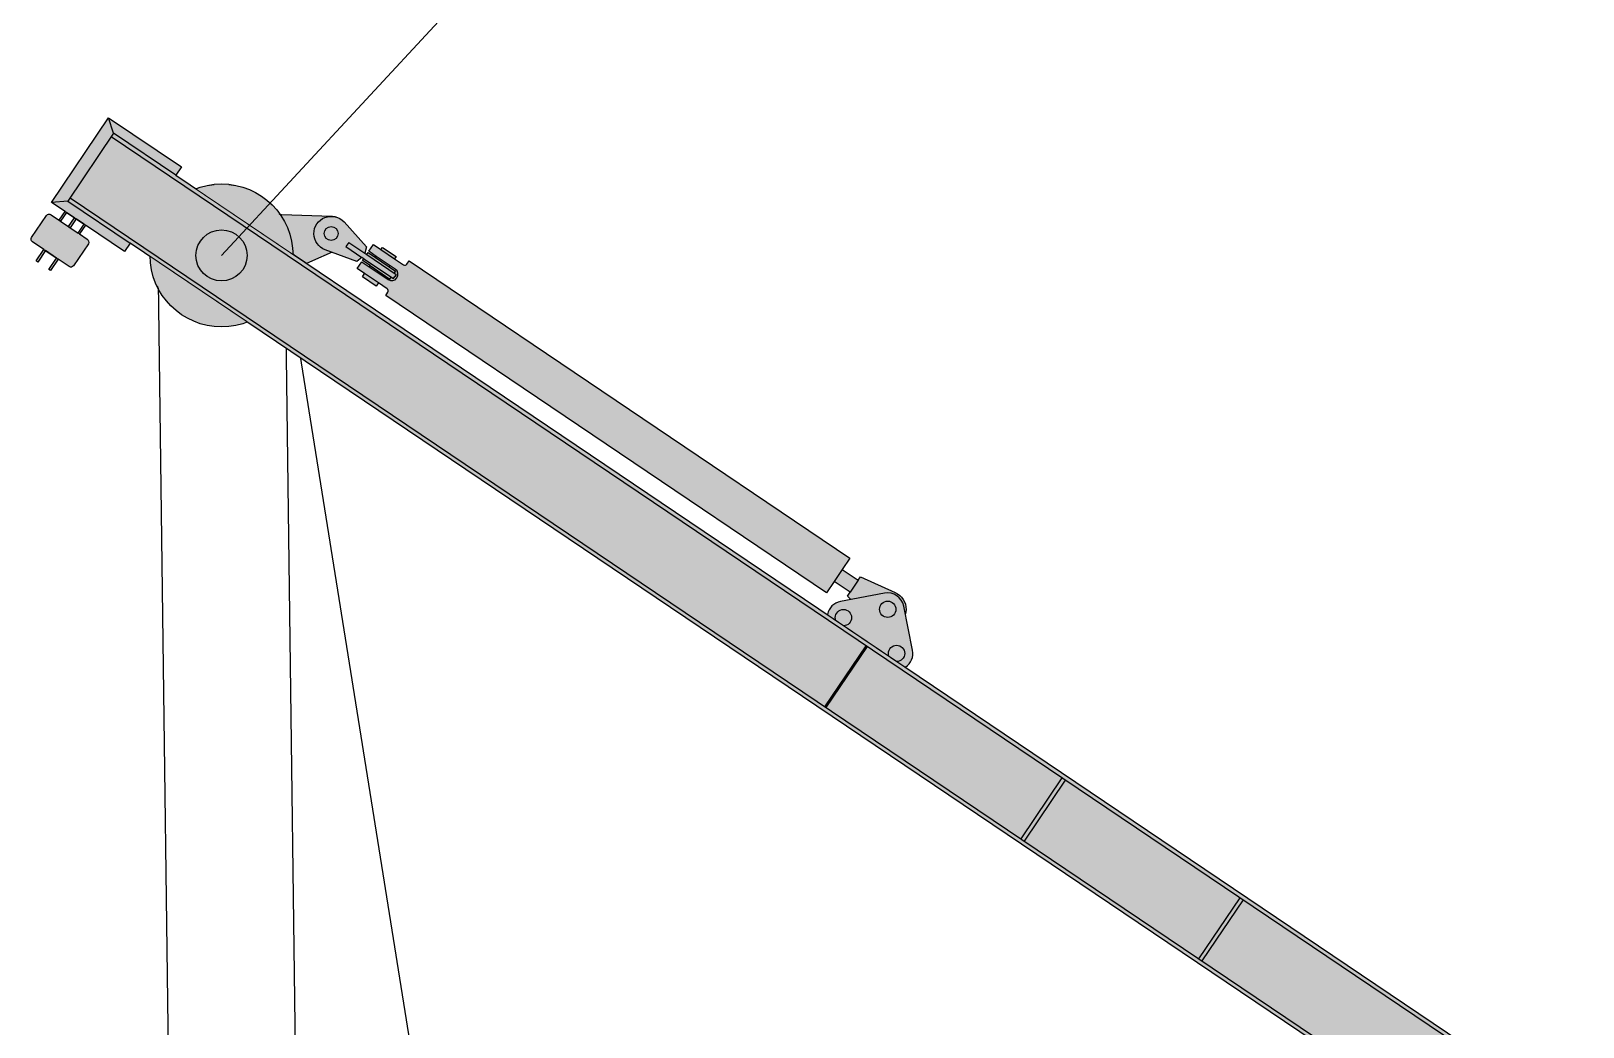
# Model space of a CAD drawing. Header units: millimetres. Extents: x -9999 to 19228, y -21000 to 39185.
# Drawn here: x -9716 to -2120, y 7560 to 12436 of the extents above; entities that cross this region are included whole.
import ezdxf
from ezdxf.enums import TextEntityAlignment as Align

# ---------------------------------------------------------------- set-up
doc = ezdxf.new("R2010")
doc.units = ezdxf.units.MM
doc.set_wipeout_variables(frame=1)
doc.layers.add('Техника. Кран LR 1800', color=250, linetype='Continuous')
doc.layers.add('Техника. Кран LR 1800 Штриховка', color=7, linetype='Continuous', true_color=0xffd147)
doc.styles.get("Standard").update_dxf_attribs({"font": 'mipgost.ttf'})

# ---------------------------------------------------------------- blocks, each defined once
blk = doc.blocks.new('LR 1800-1-20241104.21185401')
at = {"color": 0, "linetype": 'ByBlock', "lineweight": -2, "transparency": 16777216}
blk.add_wipeout([(-11159.664825989918, 460.8312564957596), (-11159.664825989918, 460.8312564957596), (-11139.561149167794, 470.0033492172952), (-11117.768922541094, 473.6617594336776), (-11095.77218243675, 471.5573518108786), (-11075.068892415273, 463.83343512649026), (-11057.068932935654, 451.01600303605665), (-11042.998089421691, 433.9779142504449), (-11033.814577079344, 413.87945143064553), (-11030.143787070254, 392.0893067002871), (-11032.235697784216, 370.0913746105289), (-11039.94785147492, 349.3836998952984), (-11042.761237154366, 344.47870276650156), (-11132.170698138809, 199.99986084402553), (-11576.73151802103, 200.00003024779926)], dxfattribs=at)
at = {"layer": 'Техника. Кран LR 1800 Штриховка', "transparency": 16777216}
h = blk.add_hatch(color=256, dxfattribs=at)
h.dxf.hatch_style = 1
edge = h.paths.add_edge_path()
edge.add_line((-11576.73151802103, 200.0000302477985), (-11159.66482598992, 460.8312564957596))
edge.add_arc((-11114.76575882329, 389.0380678970267), 84.67696358282075, -31.750929306893397, 122.02163538027119, ccw=False)
edge.add_line((-11042.76123715437, 344.4787027665006), (-11132.17069813881, 199.9998608440254))
edge.add_line((-11132.17069813881, 199.9998608440254), (-11576.73151802103, 200.0000302477985))
at = {"color": 0, "linetype": 'ByBlock', "lineweight": -2, "transparency": 16777216}
blk.add_lwpolyline([(-11576.73151802103, 200.0000302477985), (-11159.66482598992, 460.8312564957596, -0.7938169273198666), (-11042.76123715437, 344.4787027665006), (-11132.17069813881, 199.9998608440254)], format="xyb", close=True, dxfattribs=at)
blk.add_wipeout([(-10869.369489823646, 412.6800584565199), (-10869.369487002845, 420.0825946215191), (-10913.437465968284, 420.08261141400726), (-10913.437450713016, 460.1165250385666), (-10869.369471747577, 460.11650824608023), (-10869.369466806518, 473.08315984635556), (-10788.127233647854, 473.08312888829005), (-10788.127238588913, 460.1164772880147), (-10735.772965580614, 460.11645733796377), (-10735.772965580614, 460.11645733796377), (-10731.231899672417, 461.01972970931), (-10727.382169195476, 463.5920352538287), (-10724.809860717012, 467.44176377036547), (-10723.906584884837, 471.9828289901625), (-10723.906577711092, 490.8086583479444), (-8121.482699022675, 490.807666671637), (-8121.482724286479, 424.5087003179933), (-8026.592640402214, 424.50866415930795), (-8026.592632914379, 444.1587535139688), (-7843.286524760146, 475.85544790195127), (-7843.286524760146, 475.85544790195127), (-7820.5154249447005, 476.87197579431086), (-7798.218218236832, 472.1400746132349), (-7777.822672914302, 461.96274457253), (-7760.6347872127, 446.9916757773635), (-7747.755161682045, 428.1855182232248), (-7740.008523876915, 406.74849607748365), (-7737.890918161182, 384.05329698618607), (-7741.537942249182, 361.55317407402345), (-7750.716064408922, 340.6888890543578), (-7764.837577317206, 322.79645520811846), (-7782.998231018933, 309.0215877718474), (-7804.035135220336, 300.2463397763804), (-7826.601223229402, 297.0326211004576), (-7843.286592402388, 298.3440987156937), (-8026.592676381823, 330.0885408065069), (-8026.592667435881, 353.56511808418054), (-8121.482751320141, 353.5651542428677), (-8121.482776583931, 287.26618788922497), (-10723.906655272349, 287.2671795655333), (-10723.906648098604, 306.0930089233143), (-10723.906648098604, 306.0930089233143), (-10724.80992046995, 310.6340748315124), (-10727.382226014466, 314.48380530845407), (-10731.231954531006, 317.0561137869172), (-10735.773019750803, 317.9593896190927), (-10788.127292759102, 317.95940956914274), (-10788.127299716794, 299.7005575080693), (-10869.369532875458, 299.700588466133), (-10869.369525917766, 317.95944052720733), (-10913.437504883204, 317.9594573196955), (-10913.43748962793, 357.9933709442539), (-10869.369510662491, 357.99335415176574), (-10869.36950784169, 365.3958903167504), (-10913.163179989537, 365.39590700471217), (-10913.163175684891, 376.69245081042664), (-10924.940634554983, 376.6924552983255), (-10934.577179618787, 346.4899222725944), (-11094.379840109268, 306.85167924420784), (-11094.379840109268, 306.85167924420784), (-11116.337859825806, 304.37569927882123), (-11138.188820496138, 307.6651710364804), (-11158.444686043516, 316.49608364998767), (-11175.726045321902, 330.2670577677545), (-11188.856049109447, 348.040299092846), (-11196.940552767912, 368.60546155894735), (-11199.42900690554, 390.56207110290507), (-11196.1519494292, 412.4148970290307), (-11187.332545801677, 432.67577623788384), (-11173.571391620173, 449.9649561563692), (-11155.805612450411, 463.1050549821812), (-11135.245046190827, 471.2012406116046), (-11113.289853905924, 473.7021681183269), (-11094.379777473583, 471.22444101335805), (-10934.577147192158, 431.5860761965887), (-10924.940625146231, 401.38353582666605), (-10913.43747309373, 401.38353144329267), (-10913.437468789085, 412.68007524900895), (-10913.163161971494, 412.68007514448345)], dxfattribs=at)
at = {"layer": 'Техника. Кран LR 1800 Штриховка', "transparency": 16777216}
h = blk.add_hatch(color=256, dxfattribs=at)
h.dxf.hatch_style = 1
edge = h.paths.add_edge_path()
edge.add_line((-10913.16316197149, 412.6800751444825), (-10869.36948982364, 412.6800584565208))
edge.add_line((-10869.36948982364, 412.6800584565208), (-10869.36948700284, 420.0825946215191))
edge.add_line((-10869.36948700284, 420.0825946215191), (-10913.43746596828, 420.0826114140073))
edge.add_line((-10913.43746596828, 420.0826114140073), (-10913.43745071301, 460.1165250385675))
edge.add_line((-10913.43745071301, 460.1165250385675), (-10869.36947174757, 460.1165082460793))
edge.add_line((-10869.36947174757, 460.1165082460793), (-10869.36946680651, 473.0831598463556))
edge.add_line((-10869.36946680651, 473.0831598463556), (-10788.12723364785, 473.083128888291))
edge.add_line((-10788.12723364785, 473.083128888291), (-10788.12723858891, 460.1164772880147))
edge.add_line((-10788.12723858891, 460.1164772880147), (-10735.77296558061, 460.1164573379647))
edge.add_arc((-10735.77296105882, 471.9828335119528), 11.86637617398896, 269.9999781669278, 359.9999781669279)
edge.add_line((-10723.90658488483, 471.9828289901634), (-10723.90657771109, 490.8086583479453))
edge.add_line((-10723.90657771109, 490.8086583479453), (-8121.482699022672, 490.807666671637))
edge.add_line((-8121.482699022672, 490.807666671637), (-8121.482724286478, 424.5087003179942))
edge.add_line((-8121.482724286478, 424.5087003179942), (-8026.59264040221, 424.508664159308))
edge.add_line((-8026.59264040221, 424.508664159308), (-8026.592632914377, 444.1587535139697))
edge.add_line((-8026.592632914377, 444.1587535139697), (-7843.286524760144, 475.8554479019513))
edge.add_arc((-7827.916130466489, 387.0997674517873), 90.07674412918148, -99.82488123059579, 99.82483756448642, ccw=False)
edge.add_line((-7843.286592402386, 298.3440987156937), (-8026.592676381821, 330.0885408065078))
edge.add_line((-8026.592676381821, 330.0885408065078), (-8026.592667435878, 353.5651180841814))
edge.add_line((-8026.592667435878, 353.5651180841814), (-8121.482751320138, 353.5651542428677))
edge.add_line((-8121.482751320138, 353.5651542428677), (-8121.482776583929, 287.266187889225))
edge.add_line((-8121.482776583929, 287.266187889225), (-10723.90665527235, 287.2671795655333))
edge.add_line((-10723.90665527235, 287.2671795655333), (-10723.9066480986, 306.0930089233152))
edge.add_arc((-10735.77302427259, 306.0930134451046), 11.86637617398896, 359.9999781669279, 449.9999781669279)
edge.add_line((-10735.7730197508, 317.9593896190927), (-10788.1272927591, 317.9594095691427))
edge.add_line((-10788.1272927591, 317.9594095691427), (-10788.12729971679, 299.7005575080693))
edge.add_line((-10788.12729971679, 299.7005575080693), (-10869.36953287545, 299.7005884661339))
edge.add_line((-10869.36953287545, 299.7005884661339), (-10869.36952591776, 317.9594405272073))
edge.add_line((-10869.36952591776, 317.9594405272073), (-10913.4375048832, 317.9594573196955))
edge.add_line((-10913.4375048832, 317.9594573196955), (-10913.43748962793, 357.9933709442557))
edge.add_line((-10913.43748962793, 357.9933709442557), (-10869.36951066249, 357.9933541517676))
edge.add_line((-10869.36951066249, 357.9933541517676), (-10869.36950784169, 365.3958903167513))
edge.add_line((-10869.36950784169, 365.3958903167513), (-10913.16317998953, 365.3959070047131))
edge.add_line((-10913.16317998953, 365.3959070047131), (-10913.16317568489, 376.6924508104275))
edge.add_line((-10913.16317568489, 376.6924508104275), (-10924.94063455498, 376.6924552983255))
edge.add_line((-10924.94063455498, 376.6924552983255), (-10934.57717961878, 346.4899222725944))
edge.add_line((-10934.57717961878, 346.4899222725944), (-11094.37984010926, 306.8516792442097))
edge.add_arc((-11114.76575882329, 389.0380678970288), 84.67696358282568, 76.06918816451952, 283.9307681693601, ccw=False)
edge.add_line((-11094.37977747358, 471.2244410133571), (-10934.57714719215, 431.5860761965887))
edge.add_line((-10934.57714719215, 431.5860761965887), (-10924.94062514623, 401.383535826666))
edge.add_line((-10924.94062514623, 401.383535826666), (-10913.43747309373, 401.3835314432945))
edge.add_line((-10913.43747309373, 401.3835314432945), (-10913.43746878908, 412.680075249009))
edge.add_line((-10913.43746878908, 412.680075249009), (-10913.16316197149, 412.6800751444825))
at = {"color": 0, "linetype": 'ByBlock', "lineweight": -2, "transparency": 16777216}
blk.add_line((-10913.43748962793, 357.9933709442557), (-10757.54721511347, 357.993311540893), dxfattribs=at)
blk.add_lwpolyline([(-10913.16316197149, 412.6800751444825), (-10869.36948982364, 412.6800584565208), (-10869.36948700284, 420.0825946215191), (-10913.43746596828, 420.0826114140073), (-10913.43745071301, 460.1165250385675), (-10869.36947174757, 460.1165082460793), (-10869.36946680651, 473.0831598463556), (-10788.12723364785, 473.083128888291), (-10788.12723858891, 460.1164772880147), (-10735.77296558061, 460.1164573379647, 0.414213562373095), (-10723.90658488483, 471.9828289901634), (-10723.90657771109, 490.8086583479453), (-8121.482699022672, 490.807666671637), (-8121.482724286478, 424.5087003179942), (-8026.59264040221, 424.508664159308), (-8026.592632914377, 444.1587535139697), (-7843.286524760144, 475.8554479019513, -1.188061188508094), (-7843.286592402386, 298.3440987156937), (-8026.592676381821, 330.0885408065078), (-8026.592667435878, 353.5651180841814), (-8121.482751320138, 353.5651542428677), (-8121.482776583929, 287.266187889225), (-10723.90665527235, 287.2671795655333), (-10723.9066480986, 306.0930089233152, 0.414213562373095), (-10735.7730197508, 317.9593896190927), (-10788.1272927591, 317.9594095691427), (-10788.12729971679, 299.7005575080693), (-10869.36953287545, 299.7005884661339), (-10869.36952591776, 317.9594405272073), (-10913.4375048832, 317.9594573196955), (-10913.43748962793, 357.9933709442557), (-10869.36951066249, 357.9933541517676), (-10869.36950784169, 365.3958903167513), (-10913.16317998953, 365.3959070047131), (-10913.16317568489, 376.6924508104275), (-10924.94063455498, 376.6924552983255), (-10934.57717961878, 346.4899222725944), (-11094.37984010926, 306.8516792442097, -1.27834943556214), (-11094.37977747358, 471.2244410133571), (-10934.57714719215, 431.5860761965887), (-10924.94062514623, 401.383535826666), (-10913.43747309373, 401.3835314432945), (-10913.43746878908, 412.680075249009)], format="xyb", close=True, dxfattribs=at)
for points in [[(-10869.36947174757, 460.1165082460793), (-10788.12723858891, 460.1164772880147)], [(-11019.53255681729, 401.3835718717455), (-11019.53256622604, 376.692491343405)], [(-11019.53255681729, 401.3835718717455), (-10924.94062514623, 401.383535826666)], [(-10913.43747309373, 401.3835314432945), (-10738.94306180431, 401.3834649506753), (-10738.94306650869, 389.037924686505)], [(-10913.16317568489, 376.6924508104275), (-10738.94307121306, 376.6923844223347), (-10738.94306650869, 389.037924686505)], [(-10869.36948982364, 412.6800584565208), (-10751.92636997237, 412.6800137037935), (-10751.92637427701, 401.3834698980791)], [(-10788.12725666498, 412.6800274984562), (-10788.12725384418, 420.0825636634545)], [(-8121.482724286478, 424.5087003179942), (-8121.482751320138, 353.5651542428677)], [(-8026.59264040221, 424.508664159308), (-8026.592667435878, 353.5651180841814)], [(-11019.53256622604, 376.692491343405), (-10924.94063455498, 376.6924552983255)], [(-10788.1272927591, 317.9594095691427), (-10869.36952591776, 317.9594405272073)], [(-10869.36950784169, 365.3958903167513), (-10751.92638799041, 365.3958455640241), (-10751.92638368576, 376.6923893697385)], [(-10788.12727750382, 357.993323193703), (-10788.12727468302, 365.3958593586867)]]:
    blk.add_lwpolyline(points, dxfattribs=at)
blk.add_lwpolyline([(-10869.36951066249, 357.9933541517676), (-10757.54721511347, 357.9933115409076, 0.9999999999999999), (-10757.54719145382, 420.0825520106591), (-10869.36948700284, 420.0825946215191)], format="xyb", dxfattribs=at)
blk.add_circle((-11114.76575882329, 389.038067897025), 34.18501834680936, dxfattribs=at)
for points in [[(-8040.8539075172375, 289.1093435452208), (-8040.8539075172375, 289.1093435452208), (-8053.962932437365, 272.09895434322107), (-8062.074596254635, 252.21426713734354), (-8064.604352353445, 230.88822181148544), (-8061.369900234271, 209.6576260909519), (-8052.604322539859, 190.05240936572272), (-8038.939288541827, 173.48537218363572), (-8021.359534486106, 161.1503763384635), (-8001.131901056422, 153.93631222769227), (-7984.615348621024, 152.21276135924563), (-7671.217091323466, 152.2126419361166), (-7671.217091323466, 152.2126419361166), (-7649.935852633984, 155.0951330464659), (-7630.18819059564, 163.5349031369019), (-7613.397170718875, 176.9237614399117), (-7600.772795546025, 194.29687361519927), (-7593.224808866729, 214.4022901055182), (-7591.297137323835, 235.79116472721535), (-7595.128693710296, 256.9221621200827), (-7604.443366568756, 276.2725301966816), (-7614.978428096009, 289.1091812616655), (-7771.6774977237155, 443.9963067773356), (-7771.6774977237155, 443.9963067773356), (-7788.839205054945, 456.906600214636), (-7808.816892561399, 464.78644012763334), (-7830.170918526834, 467.0679857063028), (-7851.362458871652, 463.5868231168847), (-7870.864398633123, 454.5938135705769), (-7884.154719847385, 443.99634963776)], [(-11169.25572425, 114.49115275255735), (-11224.904137477759, 216.3845336967206), (-11310.822093968629, 294.46853799614837), (-11417.555808132256, 340.1513710501231), (-11533.361080150848, 348.4064269372384), (-11645.49554211192, 318.32537948703157), (-11741.620735281493, 253.21812787008912), (-11811.159744155855, 160.24859942247622), (-11846.46100313784, 49.646483306703885), (-11843.64021903525, -66.4183699092755), (-11803.007770367218, -175.17502989035256), (-11729.034555574624, -264.65670660826345), (-11629.860047948507, -325.0174886783907), (-11516.396687325887, -349.61571567184), (-11401.129154761777, -335.74477801132616), (-11296.740649239218, -284.9309325578797), (-11214.71732091371, -202.76536443225905), (-11164.084418884126, -98.28897376401983), (-11150, 5.4569682106375694e-12)]]:
    blk.add_wipeout(points, dxfattribs=at)
at = {"layer": 'Техника. Кран LR 1800 Штриховка', "transparency": 16777216}
h = blk.add_hatch(color=256, dxfattribs=at)
h.dxf.hatch_style = 1
edge = h.paths.add_edge_path()
edge.add_line((-7884.154719847385, 443.9963496377604), (-8040.853907517238, 289.1093435452203))
edge.add_arc((-7984.615318136332, 232.2127613592405), 80.00000000000071, 134.6667721886278, 269.9999781669472)
edge.add_line((-7984.615348621024, 152.2127613592456), (-7671.217091323466, 152.2126419361157))
edge.add_arc((-7671.217060838772, 232.2126419361095), 79.99999999999964, 269.9999781669465, 405.3331841452621)
edge.add_line((-7614.978428096008, 289.1091812616651), (-7771.677497723715, 443.9963067773351))
edge.add_arc((-7827.91613046648, 387.0997674517786), 80.00000000000178, 45.33318414526163, 134.6667721886264)
at = {"layer": 'Техника. Кран LR 1800 Штриховка', "true_color": 0xadadad, "transparency": 16777216}
h = blk.add_hatch(color=253, dxfattribs=at)
h.dxf.hatch_style = 1
edge = h.paths.add_edge_path()
edge.add_arc((-11499.99999999999, 0), 350, 0, 360)
at = {"color": 0, "linetype": 'ByBlock', "lineweight": -2, "transparency": 16777216}
blk.add_lwpolyline([(-7884.154719847385, 443.9963496377604), (-8040.853907517238, 289.1093435452203, 0.670283675272567), (-7984.615348621024, 152.2127613592456), (-7671.217091323466, 152.2126419361157, 0.6702836752725436), (-7614.978428096008, 289.1091812616651), (-7771.677497723715, 443.9963067773351, 0.4108109856913776)], format="xyb", close=True, dxfattribs=at)
for centre, radius in [((-7827.916130466489, 387.0997674517712), 40), ((-11499.99999999999, 0), 350), ((-7984.615318136326, 232.2127613592311), 40), ((-7671.217060838768, 232.2126419361011), 40)]:
    blk.add_circle(centre, radius, dxfattribs=at)
blk.add_wipeout([(-235.00017858981937, -200.00428987394935), (-565.0001785906052, -200.00416420523743), (-565.0001795427224, -202.50416420538295), (-600.0001795428097, -202.50415087677356), (-600.000178590677, -200.0041508766808), (-11905.000178590079, -199.99984577016676), (-11905.000197630678, -249.99984577016585), (-12135.013041887792, -249.9997581778989), (-12135.013061502757, -301.50755246479093), (-12089.758829039663, -301.5075696982276), (-12089.758829039663, -301.5075696982276), (-12083.464085663089, -302.60562747506356), (-12078.004155959488, -305.9250690982808), (-12074.13210712768, -311.0080566944025), (-12072.381996037582, -317.15351324624044), (-12072.381996037582, -317.15351324624044), (-12072.382045468794, -446.957095915036), (-12072.382045468794, -446.957095915036), (-12073.47989990935, -452.6748668367245), (-12076.666050214604, -457.547918746759), (-12081.463532411413, -460.8467599458554), (-12087.154167521872, -462.0775567305318), (-12087.154167521872, -462.0775567305309), (-12152.512909856128, -462.07753184070225), (-12152.51340013965, -529.7731033092259), (-12162.512972839073, -529.7729816670399), (-12162.513271093003, -462.0775280324888), (-12227.513256465416, -462.0775032796655), (-12227.512990141386, -529.7730782966173), (-12237.513480509266, -529.7732906582387), (-12237.512841914036, -462.0774994716412), (-12305.179175413634, -462.0774737033862), (-12305.179175413634, -462.0774737033862), (-12310.870478273264, -460.8477880183027), (-12315.66853490101, -457.54904466346125), (-12318.854566579035, -452.67541590546534), (-12319.95128595078, -446.95700163717174), (-12319.95128595078, -446.95700163717174), (-12319.951236519479, -317.1534189685626), (-12319.951236519479, -317.1534189685626), (-12318.323465252528, -310.9266956012025), (-12314.460640887024, -305.77885031289134), (-12308.937168206057, -302.4753714293838), (-12302.57439160095, -301.5074886551629), (-12302.57439160095, -301.5074886551629), (-12143.013061502785, -301.50754941809737), (-12143.01346170889, -249.99975513122263), (-12190.013418796992, -249.9997372328935), (-12190.013061502495, -301.50753152000107), (-12200.013061502803, -301.50752771188127), (-12200.013041887953, -249.99973342491558), (-12247.013088151461, -249.99971552644183), (-12247.013061502847, -301.5075098136067), (-12255.012815122884, -301.5075067670123), (-12255.013023778138, -249.99971248021848), (-12334.92825290984, -249.56027089089366), (-12334.928062661853, 250.02112653200675), (-11905.000007379433, 249.5907197809729), (-11905.000026264153, 200.0001553373695), (-600.0000262647209, 199.99584746864002), (-599.9500253125279, 202.49584910415524), (-565.0000288789806, 193.1310115191436), (-565.0000319771561, 184.9958357945752), (-547.5166633844265, 184.99582913686936), (-547.5166633844265, 184.99582913686936), (-541.0878736742561, 186.05722409878763), (-535.3414332305347, 189.12875769449238), (-530.8872677536774, 193.8844181436334), (-528.1981412138039, 199.81944087782176), (-528.1981412138039, 199.81944087782176), (-484.20735428088483, 363.99504269494355), (-484.20735428088483, 363.99504269494355), (-461.3497786921225, 414.4427359358997), (-423.48937213893987, 454.8658497540782), (-374.64462836731036, 480.9738853181234), (-319.9999158307037, 489.99574249506713), (-319.9999158307037, 489.99574249506713), (-299.43156275680576, 489.99573466237416), (-299.43156275680576, 489.99573466237416), (-294.99367218134466, 491.0690959430285), (-291.4423549827916, 493.93878640609546), (-289.4612001616988, 498.0524226045727), (-289.4315579519016, 502.6181753944138), (-245.1184939010409, 525.65423053425), (-212.42829454649382, 455.549802081322), (-212.42829454649382, 455.549802081322), (-210.83885534608453, 452.58703915620845), (-208.92787467088692, 449.8207358501277), (-206.7193550350985, 447.28563779669), (-204.24103613520037, 445.01358661931226), (-204.24103613520037, 445.01358661931226), (136.1807544405383, 166.36801685020328), (136.1807544405383, 166.36801685020328), (192.7128020076243, 95.31989189080923), (214.87666356985937, 7.271770371818093), (198.7196652942339, -82.07396186590086), (147.12322493932606, -156.7835047976805), (69.28898361332449, -203.5332570919809), (-14.118527448713394, -214.54032058500889)], dxfattribs=at)
at = {"layer": 'Техника. Кран LR 1800 Штриховка', "transparency": 16777216}
h = blk.add_hatch(color=256, dxfattribs=at)
h.dxf.hatch_style = 1
edge = h.paths.add_edge_path()
edge.add_line((-14.1185274487143, -214.5403205850016), (-235.0001785898203, -200.0042898739412))
edge.add_line((-235.0001785898276, -200.0042898739484), (-565.0001785906134, -200.0041642052383))
edge.add_line((-565.0001785906061, -200.0041642052238), (-565.0001795427233, -202.5041642053693))
edge.add_line((-565.0001795427161, -202.5041642053693), (-600.0001795428034, -202.5041508767608))
edge.add_line((-600.0001795428107, -202.5041508767754), (-600.0001785906788, -200.0041508766808))
edge.add_line((-600.0001785906788, -200.0041508766735), (-11905.00017859008, -199.9998457701604))
edge.add_line((-11905.00017859008, -199.9998457701731), (-11905.00019763068, -249.9998457701713))
edge.add_line((-11905.00019763067, -249.9998457701586), (-12135.01304188779, -249.9997581778916))
edge.add_line((-12135.0130418878, -249.999758177888), (-12135.01306150276, -301.50755246478))
edge.add_line((-12135.01306150276, -301.5075524647837), (-12089.75882903967, -301.5075696982203))
edge.add_arc((-12089.51669820178, -318.7112282301823), 17.20536236836746, 5.194477948527094, 90.80634936768331, ccw=False)
edge.add_line((-12072.38199603758, -317.1535132462304), (-12072.38204546879, -446.957095915026))
edge.add_arc((-12087.42985185835, -447.0320889994327), 15.04799325825255, -88.95026317396969, 0.2855400678332103, ccw=False)
edge.add_line((-12087.15416752188, -462.0775567305245), (-12152.51290985613, -462.0775318406959))
edge.add_line((-12152.51290985613, -462.0775318406813), (-12152.51340013965, -529.7731033092059))
edge.add_line((-12152.51340013965, -529.7731033092132), (-12162.51297283907, -529.7729816670253))
edge.add_line((-12162.51297283907, -529.7729816670326), (-12162.513271093, -462.0775280324815))
edge.add_line((-12162.51327109301, -462.0775280324742), (-12227.51325646543, -462.0775032796519))
edge.add_line((-12227.51325646542, -462.0775032796519), (-12227.51299014139, -529.7730782966028))
edge.add_line((-12227.51299014139, -529.77307829661), (-12237.51348050927, -529.7732906582314))
edge.add_line((-12237.51348050927, -529.7732906582241), (-12237.51284191404, -462.0774994716267))
edge.add_line((-12237.51284191404, -462.0774994716339), (-12305.17917541364, -462.0774737033789))
edge.add_arc((-12304.90780033524, -447.0362273538922), 15.04369423310232, 179.6982576147832, 268.96637821665695, ccw=False)
edge.add_line((-12319.95128595078, -446.9570016371581), (-12319.95123651948, -317.1534189685481))
edge.add_arc((-12303.29291916137, -318.1820609007264), 16.69004617812462, 87.53258176092811, 176.4665036467773, ccw=False)
edge.add_line((-12302.57439160095, -301.5074886551592), (-12143.01306150279, -301.5075494180928))
edge.add_line((-12143.01306150279, -301.5075494180783), (-12143.01346170889, -249.9997551312044))
edge.add_line((-12143.01346170889, -249.9997551311972), (-12190.013418797, -249.9997372328689))
edge.add_line((-12190.01341879699, -249.9997372328799), (-12190.01306150249, -301.5075315199865))
edge.add_line((-12190.0130615025, -301.5075315199938), (-12200.0130615028, -301.507527711874))
edge.add_line((-12200.0130615028, -301.5075277118594), (-12200.01304188796, -249.9997334248928))
edge.add_line((-12200.01304188795, -249.999733424891), (-12247.01308815146, -249.9997155264191))
edge.add_line((-12247.01308815146, -249.9997155264282), (-12247.01306150285, -301.5075098135931))
edge.add_line((-12247.01306150285, -301.5075098136003), (-12255.01281512289, -301.5075067670041))
edge.add_line((-12255.01281512289, -301.5075067669968), (-12255.01302377815, -249.999712480203))
edge.add_line((-12255.01302377814, -249.999712480203), (-12334.92825290984, -249.5602708908809))
edge.add_line((-12334.92825290984, -249.5602708908846), (-12334.92806266186, 250.0211265320177))
edge.add_line((-12334.92806266186, 250.0211265320104), (-11905.00000737944, 249.5907197809756))
edge.add_line((-11905.00000737944, 249.590719780972), (-11905.00002626416, 200.0001553373695))
edge.add_line((-11905.00002626416, 200.0001553373731), (-600.0000262647227, 199.9958474686428))
edge.add_line((-600.0000262647227, 199.9958474686428), (-599.9500253125298, 202.495849104158))
edge.add_line((-599.9500253125298, 202.4958491041616), (-565.0000288789815, 193.1310115191518))
edge.add_line((-565.0000288789815, 193.1310115191591), (-565.000031977157, 184.9958357945907))
edge.add_line((-565.000031977157, 184.995835794587), (-547.5166633844274, 184.9958291368785))
edge.add_arc((-547.516655768195, 204.9958291367511), 19.99999999989103, 269.9999781811169, 344.9999781805143)
edge.add_line((-528.1981412138048, 199.8194408778218), (-484.2073542808866, 363.9950426949435))
edge.add_arc((-319.9999805666521, 319.9957424942695), 170.0000000008128, 89.99997818178531, 164.9999781807665, ccw=False)
edge.add_line((-319.9999158307037, 489.9957424950699), (-299.4315627568067, 489.9957346623778))
edge.add_arc((-299.5995146958376, 500.4012161418941), 10.40683682364556, 270.9247147046832, 372.2999255292546)
edge.add_line((-289.4315579519025, 502.6181753944256), (-245.1184939010418, 525.6542305342609))
edge.add_line((-245.1184939010418, 525.6542305342591), (-212.4282945464947, 455.5498020813302))
edge.add_arc((-185.239056110986, 468.2283395772392), 29.99999999563277, 204.9999781800879, 230.6986330739075)
edge.add_line((-204.2410361352013, 445.0135866193159), (136.1807544405382, 166.3680168502069))
edge.add_arc((-0.0002193388936575502, -0.004333234654041007), 215.0000383541222, -93.7651247036996, 50.69860117512138, ccw=False)
edge = h.paths.add_edge_path(flags=16)
edge.add_arc((-320, 320.0000000000146), 90, 0, 360)
at = {"color": 0, "linetype": 'ByBlock', "lineweight": -2, "transparency": 16777216}
blk.add_lwpolyline([(-600.0001785906788, -200.0041508766735), (-11905.00017859008, -199.9998457701731), (-11905.00019763067, -249.9998457701586), (-12135.0130418878, -249.999758177888), (-12135.01306150276, -301.5075524647837), (-12089.75882903967, -301.507569698224, -0.3919554700842007), (-12072.38199603758, -317.1535132462304), (-12072.38204546879, -446.9570959150296, -0.4103123996790708), (-12087.15416752188, -462.0775567305245), (-12152.51290985613, -462.0775318406813), (-12152.51340013965, -529.7731033092132), (-12162.51297283907, -529.7729816670326), (-12162.51327109301, -462.0775280324742), (-12227.51325646542, -462.0775032796519), (-12227.51299014139, -529.77307829661), (-12237.51348050927, -529.7732906582241), (-12237.51284191404, -462.0774994716339), (-12305.17917541364, -462.0774737033789, -0.4104771603972613), (-12319.95128595078, -446.9570016371581), (-12319.95123651948, -317.1534189685481, -0.4087742643297779), (-12302.57439160095, -301.5074886551592), (-12143.01306150279, -301.5075494180783), (-12143.01346170889, -249.9997551311972), (-12190.01341879699, -249.9997372328799), (-12190.0130615025, -301.5075315199938), (-12200.0130615028, -301.5075277118594), (-12200.01304188795, -249.999733424891), (-12247.01308815146, -249.9997155264282), (-12247.01306150285, -301.5075098136003), (-12255.01281512289, -301.5075067669968), (-12255.01302377814, -249.999712480203), (-12334.92825290984, -249.5602708908846), (-12334.92806266186, 250.0211265320104), (-11905.00000737944, 249.590719780972), (-11905.00002626416, 200.0001553373731), (-600.0000262647227, 199.9958474686428)], format="xyb", dxfattribs=at)
for points in [[(-12272.64783626886, 200.0002942355786), (-12334.92806266186, 250.0211265320104)], [(-11905.00002626416, 200.0001553373731), (-12272.64783626886, 200.0002942355786), (-12272.64798859459, -199.999705764596), (-11905.00017859008, -199.9998457701731)], [(-600.0000338811951, 179.9958480743517), (-12272.64784388501, 180.0002952098876)], [(-7816.000170973639, -180.0014021198294), (-7816.000033880511, 179.9985978800105)], [(-7810.000033880453, 179.998595594996), (-7810.000170973777, -180.0014044050768)], [(-6660.000033880715, 179.9981576585269), (-6660.000170973748, -180.0018423414876)], [(-6640.000033880722, 179.9981492423394), (-6640.000170973704, -180.001850757777)], [(-5610.000033880737, 179.9977570033952), (-5610.000170973814, -180.0022429964592)], [(-5590.000033880635, 179.9977492033358), (-5590.000170973944, -180.0022506130626)], [(-12272.64798859459, -199.999705764596), (-12334.92825290984, -249.5602708908846)], [(-12272.64798097811, -179.9997057643777), (-600.0001709743301, -180.0041508767026)], [(-12255.01302377814, -249.999712480203), (-12135.0130418878, -249.999758177888)], [(-12135.01306150276, -301.5075524647837), (-12143.01306150279, -301.5075494180783)], [(-12237.51284191404, -462.0774994716339), (-12152.51290985613, -462.0775318406813)]]:
    blk.add_lwpolyline(points, dxfattribs=at)
blk.add_circle((-11499.99999999999, 0), 125, dxfattribs=at)
blk = doc.blocks.new('*U364')
at = {"color": 0, "linetype": 'ByBlock', "lineweight": -2, "transparency": 16777216}
blk.add_lwpolyline([(-7308.489167118955, 4031.598643951127), (-8493.025761286342, 11444.83286691085)], dxfattribs=at)
blk.add_lwpolyline([(-9019.7995602642, 5677.874145720823), (-9093.90547737036, 11333.65690743917), (-8473.958691395599, 11341.77987238801), (-8399.852774289437, 5685.997110669659)], close=True, dxfattribs=at)
at = {"color": 0, "linetype": 'ByBlock', "lineweight": -2, "transparency": 16777216, "rotation": 326}
blk.add_blockref('LR 1800-1-20241104.21185401', (750, 4907.000000000002), dxfattribs=at)
at = {"color": 0, "linetype": 'ByBlock', "lineweight": -2, "transparency": 16777216}
blk.add_lwpolyline([(-8783.93208438298, 11337.71838991359), (15291.40300284914, 37307.06155787503)], dxfattribs=at)
at = {"layer": 'Defpoints', "color": 0, "linetype": 'ByBlock', "lineweight": -2, "transparency": 16777216}
blk.add_attdef('МАРКА', text='', height=250, dxfattribs=at).set_placement((-4492.282259379746, 4420.170837985846), align=Align.MIDDLE_CENTER)

msp = doc.modelspace()

# ---------------------------------------------------------------- block references
at = {"layer": 'Техника. Кран LR 1800', "transparency": 16777216}
msp.add_blockref('*U364', (0, 0), dxfattribs=at)

doc.saveas('drawing.dxf')
